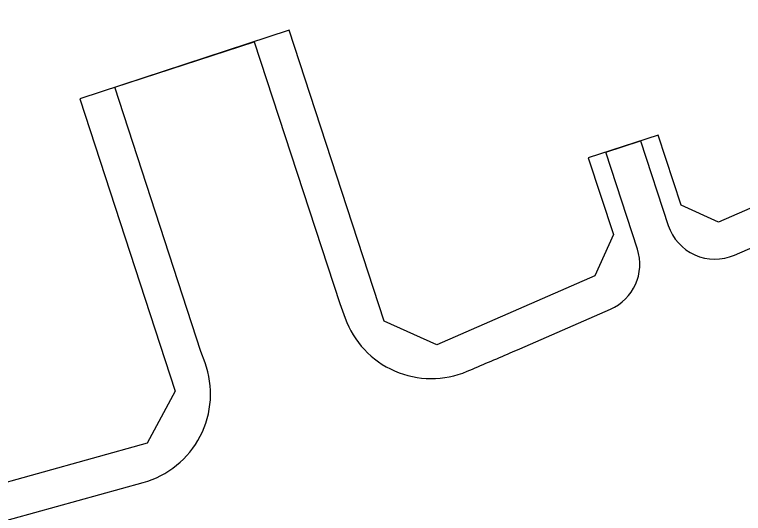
# Model space of a CAD drawing. Header units: metres. Extents: x 568006 to 1139366, y 2064802 to 4131555.
# Drawn here: x 568552.6 to 568671.7, y 2066438.3 to 2066519.7 of the extents above; entities that cross this region are included whole.
import ezdxf
from ezdxf.enums import TextEntityAlignment as Align
from ezdxf.xclip import XClip

# ---------------------------------------------------------------- set-up
doc = ezdxf.new("R2010")
doc.units = ezdxf.units.M
doc.header["$XCLIPFRAME"] = 0
doc.linetypes.add('ACAD_ISO10W100', pattern=[18.5, 12, -3, 0.5, -3])
for name, color, linetype in [('datOlienke', 42, 'CONTINUOUS'), ('ghi_chu', 7, 'CONTINUOUS'), ('LogDg', 7, 'CONTINUOUS'), ('TimDg', 222, 'CONTINUOUS'), ('ViaHeS', 32, 'CONTINUOUS')]:
    doc.layers.add(name, color=color, linetype=linetype)
doc.layers.add('hung-demlonha', color=7, linetype='CONTINUOUS', lineweight=15)
doc.styles.add('QH1', font='arialbd.ttf', dxfattribs={"width": 0.8})

# ---------------------------------------------------------------- blocks, each defined once
blk = doc.blocks.new('tmbc_khub')
at = {"layer": 'datOlienke'}
blk.add_lwpolyline([(-75.74, 492.679, -0.0018883), (-88.168, 487.404), (-91.08, 480.772), (-64.904, 408.399), (-58.62, 405.694), (-31.074, 417.696), (-28.22, 424.385), (-54.759, 496.373), (-61.072, 499.066), (-74.051, 493.409, -0.0014744)], format="xyb", close=True, dxfattribs=at)
at = {"layer": 'LogDg'}
blk.add_lwpolyline([(-25.555, 467.64), (117.972, 530.202, 0.429738), (121.931, 541.114), (107.149, 570.669, 0.3988577), (96.797, 574.424), (-43.382, 513.322, 0.3973692), (-47.692, 503.221), (-36.258, 472.207, 0.431261)], format="xyb", close=True, dxfattribs=at)
blk.add_lwpolyline([(-87.246, 494.303, 0.3988265), (-95.512, 475.385), (-70.593, 406.488, 0.4330459), (-59.875, 401.875), (-29.618, 415.058, 0.3974101), (-25.308, 425.16), (-52.881, 499.95, 0.431261), (-63.583, 504.517), (-64.013, 504.33, -0.0037754), (-87.246, 494.303)], format="xyb", dxfattribs=at)
at = {"layer": 'TimDg', "linetype": 'ACAD_ISO10W100', "ltscale": 0.75}
for points in [[(107.543, -124.133), (15.376, 133.515), (-122.04, 513.448), (-178.345, 685.867)], [(-104.275, 665.216), (-55.137, 514.744), (-18.902, 416.455)]]:
    blk.add_lwpolyline(points, dxfattribs=at)
blk.add_lwpolyline([(-637.358, 375.433), (-526.554, 386.851, 0.0212183), (-484.582, 392.986), (-439.364, 401.567, 0.0205674), (-399.317, 410.888), (-113.509, 489.93, 0.0050405), (-80.47, 503.707, 0.0014744), (-78.846, 504.409), (260.57, 652.356), (289.002, 667.327)], format="xyb", dxfattribs=at)
at = {"layer": 'ViaHeS'}
blk.add_lwpolyline([(-75.74, 492.679, -0.0018883), (-88.168, 487.404), (-91.08, 480.772), (-64.904, 408.399), (-58.62, 405.694), (-31.074, 417.696), (-28.22, 424.385), (-54.759, 496.373), (-61.072, 499.066), (-74.051, 493.409, -0.0014744)], format="xyb", close=True, dxfattribs=at)
at = {"layer": 'hung-demlonha', "color": 7, "ltscale": 5, "style": 'QH1', "width": 0.65}
for tag, p in [('BT04', (-109.598, 191.643)), ('BT06', (-305.798, 171.199)), ('BT05', (-282.572, 137.244))]:
    blk.add_attdef(tag, text='', height=3.96, rotation=0, dxfattribs=at).set_placement(p, align=Align.CENTER)

msp = doc.modelspace()

# ---------------------------------------------------------------- linework, layer by layer
at = {"layer": 'LogDg'}
msp.add_lwpolyline([(568428.56, 2066403.19), (568527.51, 2066430.56, 0.427702), (568532.98, 2066440.75), (568527.86, 2066456.45), (568533.56, 2066458.31), (568539, 2066441.65, 0.400853), (568548.74, 2066436.43), (568573.58, 2066443.3, 0.437327), (568583.69, 2066462.87), (568583.02, 2066464.71), (568568.93, 2066507.85), (568591.74, 2066515.3), (568605.71, 2066472.53), (568606.57, 2066470.16, 0.429754), (568626.52, 2066461.47, 0.001079), (568633.55, 2066464.46, 0.001474), (568635.14, 2066465.15), (568649.95, 2066471.61, 0.386536), (568654.35, 2066481.42), (568649.18, 2066497.27), (568654.88, 2066499.13), (568659.4, 2066485.29, 0.442444), (568670.21, 2066480.44), (568809.1, 2066540.98, 0.414214)], format="xyb", dxfattribs=at)
at = {"layer": 'ViaHeS', "elevation": 0}
msp.add_lwpolyline([(568723.81, 2066510.35), (568667.61, 2066485.85), (568661.48, 2066488.61), (568657.73, 2066500.06), (568646.33, 2066496.34), (568650.43, 2066483.79), (568647.39, 2066477.04), (568621.56, 2066465.78), (568612.97, 2066469.63), (568597.45, 2066517.16), (568563.23, 2066505.99), (568578.82, 2066458.23), (568574.25, 2066449.71), (568547.22, 2066442.23), (568540.85, 2066445.65), (568536.41, 2066459.24), (568525.01, 2066455.52), (568529.27, 2066442.45), (568526.01, 2066436.36), (568427.93, 2066409.24)], dxfattribs=at)

# ---------------------------------------------------------------- next in the draw order: block references
at = {"layer": 'ghi_chu'}
ref = msp.add_blockref('tmbc_khub', (568716.38, 2065955.24), dxfattribs=at)
XClip(ref).set_block_clipping_path([(-391.9901366149, 0), (0, 477.830198009)])

doc.saveas('drawing.dxf')
